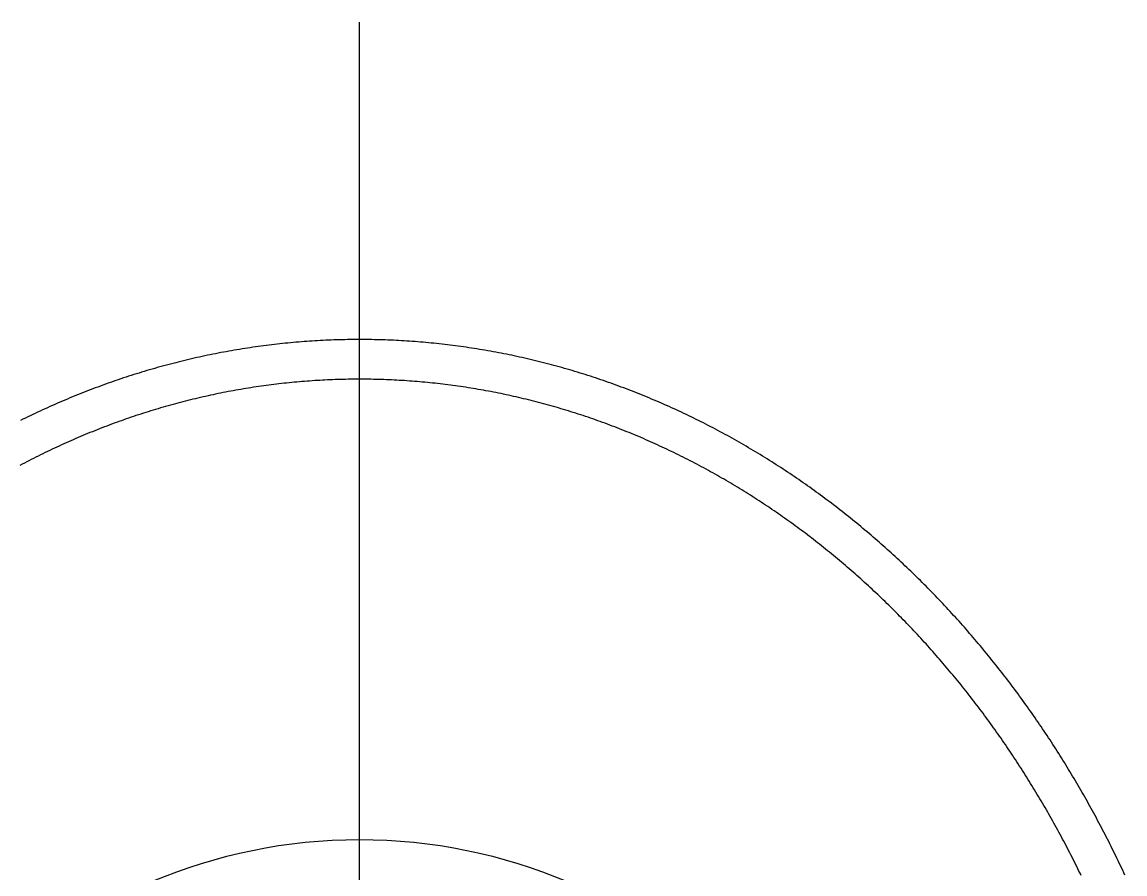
# Model space of a CAD drawing. Extents: x -26.4 to 13.3, y -38.4 to 44.9.
# Drawn here: x 3.57 to 10.52, y 38.58 to 43.95 of the extents above; entities that cross this region are included whole.
import ezdxf

# ---------------------------------------------------------------- set-up
doc = ezdxf.new("R2010")
doc.units = 0
doc.linetypes.add('CENTER', pattern=[50.8, 31.75, -6.35, 6.35, -6.35])
doc.layers.get('0').update_dxf_attribs({"linetype": 'CONTINUOUS'})
doc.layers.add('CENTER', color=1, linetype='CENTER')

msp = doc.modelspace()

# ---------------------------------------------------------------- linework, layer by layer
at = {"color": 7}
for points in [[(10.5224, 38.5708, 0), (10.5153, 38.586, 0), (10.5082, 38.6012, 0), (10.501, 38.6164, 0), (10.4938, 38.6315, 0), (10.4866, 38.6466, 0), (10.4793, 38.6618, 0), (10.472, 38.6769, 0), (10.4647, 38.6919, 0), (10.4573, 38.707, 0), (10.4499, 38.7221, 0), (10.4425, 38.7371, 0), (10.435, 38.7521, 0), (10.4275, 38.7671, 0), (10.4199, 38.7821, 0), (10.4123, 38.7971, 0), (10.4047, 38.812, 0), (10.397, 38.8269, 0), (10.3893, 38.8419, 0), (10.3815, 38.8567, 0), (10.3737, 38.8716, 0), (10.3659, 38.8865, 0), (10.3581, 38.9013, 0), (10.3502, 38.9161, 0), (10.3422, 38.9309, 0), (10.3343, 38.9457, 0), (10.3262, 38.9605, 0), (10.3182, 38.9752, 0), (10.3101, 38.99, 0), (10.302, 39.0047, 0), (10.2938, 39.0194, 0), (10.2856, 39.034, 0), (10.2774, 39.0487, 0), (10.2691, 39.0633, 0), (10.2608, 39.0779, 0), (10.2525, 39.0925, 0), (10.2441, 39.1071, 0), (10.2357, 39.1216, 0), (10.2272, 39.1362, 0), (10.2187, 39.1507, 0), (10.2102, 39.1652, 0), (10.2016, 39.1796, 0), (10.193, 39.1941, 0), (10.1844, 39.2085, 0), (10.1757, 39.2229, 0), (10.167, 39.2373, 0), (10.1582, 39.2517, 0), (10.1494, 39.266, 0), (10.1406, 39.2803, 0), (10.1318, 39.2946, 0), (10.1229, 39.3089, 0), (10.1139, 39.3232, 0), (10.1049, 39.3374, 0), (10.0959, 39.3516, 0), (10.0869, 39.3658, 0), (10.0778, 39.3799, 0), (10.0687, 39.3941, 0), (10.0595, 39.4082, 0), (10.0503, 39.4223, 0), (10.0411, 39.4364, 0), (10.0318, 39.4504, 0), (10.0225, 39.4644, 0), (10.0131, 39.4784, 0), (10.0038, 39.4924, 0), (9.99433, 39.5064, 0), (9.98488, 39.5203, 0), (9.97538, 39.5342, 0), (9.96585, 39.5481, 0), (9.95628, 39.5619, 0), (9.94668, 39.5758, 0), (9.93704, 39.5896, 0), (9.92736, 39.6033, 0), (9.91765, 39.6171, 0), (9.9079, 39.6308, 0), (9.89811, 39.6445, 0), (9.88829, 39.6582, 0), (9.87843, 39.6719, 0), (9.86853, 39.6855, 0), (9.8586, 39.6991, 0), (9.84863, 39.7127, 0), (9.83862, 39.7262, 0), (9.82858, 39.7397, 0), (9.81851, 39.7532, 0), (9.80839, 39.7667, 0), (9.79824, 39.7801, 0), (9.78806, 39.7935, 0), (9.77784, 39.8069, 0), (9.76758, 39.8203, 0), (9.75728, 39.8336, 0), (9.74695, 39.8469, 0), (9.73659, 39.8602, 0), (9.72619, 39.8734, 0), (9.71575, 39.8866, 0), (9.70527, 39.8998, 0), (9.69476, 39.913, 0), (9.68422, 39.9261, 0), (9.67364, 39.9392, 0), (9.66302, 39.9523, 0), (9.65237, 39.9653, 0), (9.64168, 39.9784, 0), (9.63095, 39.9913, 0), (9.62019, 40.0043, 0), (9.6094, 40.0172, 0), (9.59857, 40.0301, 0), (9.5877, 40.043, 0), (9.5768, 40.0558, 0), (9.56586, 40.0686, 0), (9.55489, 40.0814, 0), (9.54388, 40.0942, 0), (9.53283, 40.1069, 0), (9.52175, 40.1196, 0), (9.51064, 40.1322, 0), (9.49949, 40.1449, 0), (9.4883, 40.1575, 0), (9.47708, 40.17, 0), (9.46583, 40.1826, 0), (9.45453, 40.1951, 0), (9.44321, 40.2075, 0), (9.43185, 40.22, 0), (9.42045, 40.2324, 0), (9.40902, 40.2448, 0), (9.39755, 40.2571, 0), (9.38605, 40.2694, 0), (9.37451, 40.2817, 0), (9.36293, 40.2939, 0), (9.35133, 40.3061, 0), (9.33968, 40.3183, 0), (9.32801, 40.3305, 0), (9.31629, 40.3426, 0), (9.30455, 40.3547, 0), (9.29276, 40.3667, 0), (9.28095, 40.3787, 0), (9.2691, 40.3907, 0), (9.25721, 40.4027, 0), (9.24529, 40.4146, 0), (9.23333, 40.4265, 0), (9.22134, 40.4383, 0), (9.20931, 40.4501, 0), (9.19725, 40.4619, 0), (9.18516, 40.4736, 0), (9.17303, 40.4853, 0), (9.16087, 40.497, 0), (9.14867, 40.5086, 0), (9.13644, 40.5203, 0), (9.12417, 40.5318, 0), (9.11187, 40.5434, 0), (9.09953, 40.5549, 0), (9.08716, 40.5663, 0), (9.07475, 40.5777, 0), (9.06231, 40.5891, 0), (9.04984, 40.6005, 0), (9.03733, 40.6118, 0), (9.02478, 40.6231, 0), (9.0122, 40.6343, 0), (8.99958, 40.6456, 0), (8.98694, 40.6567, 0), (8.97425, 40.6679, 0), (8.96153, 40.679, 0), (8.94878, 40.69, 0), (8.93599, 40.7011, 0), (8.92317, 40.7121, 0), (8.91031, 40.723, 0), (8.89742, 40.7339, 0), (8.88449, 40.7448, 0), (8.87153, 40.7557, 0), (8.85854, 40.7665, 0), (8.84551, 40.7772, 0), (8.83245, 40.788, 0), (8.81935, 40.7987, 0), (8.80622, 40.8093, 0), (8.79306, 40.8199, 0), (8.77986, 40.8305, 0), (8.76662, 40.841, 0), (8.75336, 40.8515, 0), (8.74006, 40.862, 0), (8.72672, 40.8724, 0), (8.71335, 40.8828, 0), (8.69995, 40.8931, 0), (8.68652, 40.9034, 0), (8.67305, 40.9137, 0), (8.65955, 40.9239, 0), (8.64601, 40.9341, 0), (8.63244, 40.9442, 0), (8.61884, 40.9543, 0), (8.6052, 40.9644, 0), (8.59153, 40.9744, 0), (8.57783, 40.9844, 0), (8.5641, 40.9943, 0), (8.55033, 41.0042, 0), (8.53653, 41.0141, 0), (8.52269, 41.0239, 0), (8.50882, 41.0336, 0), (8.49492, 41.0434, 0), (8.48099, 41.053, 0), (8.46702, 41.0627, 0), (8.45302, 41.0723, 0), (8.43899, 41.0818, 0), (8.42492, 41.0914, 0), (8.41083, 41.1008, 0), (8.3967, 41.1103, 0), (8.38253, 41.1196, 0), (8.36834, 41.129, 0), (8.35411, 41.1383, 0), (8.33985, 41.1475, 0), (8.32556, 41.1567, 0), (8.31123, 41.1659, 0), (8.29687, 41.175, 0), (8.28248, 41.1841, 0), (8.26806, 41.1931, 0), (8.25361, 41.2021, 0), (8.23912, 41.2111, 0), (8.2246, 41.22, 0), (8.21005, 41.2288, 0), (8.19547, 41.2376, 0), (8.18086, 41.2464, 0), (8.16621, 41.2551, 0), (8.15153, 41.2638, 0), (8.13682, 41.2724, 0), (8.12208, 41.281, 0), (8.10731, 41.2895, 0), (8.0925, 41.298, 0), (8.07767, 41.3064, 0), (8.0628, 41.3148, 0), (8.0479, 41.3232, 0), (8.03297, 41.3315, 0), (8.01801, 41.3397, 0), (8.00302, 41.3479, 0), (7.988, 41.356, 0), (7.97295, 41.3641, 0), (7.95787, 41.3722, 0), (7.94276, 41.3802, 0), (7.92763, 41.3882, 0), (7.91246, 41.3961, 0), (7.89727, 41.4039, 0), (7.88205, 41.4117, 0), (7.8668, 41.4195, 0), (7.85152, 41.4272, 0), (7.83621, 41.4348, 0), (7.82088, 41.4424, 0), (7.80552, 41.45, 0), (7.79013, 41.4575, 0), (7.77472, 41.4649, 0), (7.75928, 41.4723, 0), (7.74381, 41.4796, 0), (7.72832, 41.4869, 0), (7.7128, 41.4942, 0), (7.69725, 41.5014, 0), (7.68168, 41.5085, 0), (7.66608, 41.5156, 0), (7.65046, 41.5226, 0), (7.63482, 41.5296, 0), (7.61915, 41.5365, 0), (7.60345, 41.5434, 0), (7.58773, 41.5502, 0), (7.57199, 41.557, 0), (7.55622, 41.5637, 0), (7.54043, 41.5703, 0), (7.52461, 41.5769, 0), (7.50877, 41.5835, 0), (7.49291, 41.59, 0), (7.47703, 41.5964, 0), (7.46112, 41.6028, 0), (7.44519, 41.6092, 0), (7.42924, 41.6154, 0), (7.41327, 41.6217, 0), (7.39727, 41.6278, 0), (7.38126, 41.6339, 0), (7.36522, 41.64, 0), (7.34916, 41.646, 0), (7.33308, 41.6519, 0), (7.31698, 41.6578, 0), (7.30086, 41.6637, 0), (7.28472, 41.6694, 0), (7.26855, 41.6752, 0), (7.25237, 41.6808, 0), (7.23617, 41.6864, 0), (7.21995, 41.692, 0), (7.20371, 41.6975, 0), (7.18745, 41.7029, 0), (7.17117, 41.7083, 0), (7.15487, 41.7136, 0), (7.13856, 41.7189, 0), (7.12222, 41.7241, 0), (7.10587, 41.7292, 0), (7.0895, 41.7343, 0), (7.07311, 41.7393, 0), (7.05671, 41.7443, 0), (7.04029, 41.7492, 0), (7.02385, 41.7541, 0), (7.00739, 41.7589, 0), (6.99092, 41.7636, 0), (6.97443, 41.7683, 0), (6.95793, 41.7729, 0), (6.94141, 41.7774, 0), (6.92487, 41.7819, 0), (6.90832, 41.7864, 0), (6.89175, 41.7908, 0), (6.87517, 41.7951, 0), (6.85858, 41.7993, 0), (6.84197, 41.8035, 0), (6.82534, 41.8077, 0), (6.80871, 41.8117, 0), (6.79206, 41.8158, 0), (6.7754, 41.8197, 0), (6.75872, 41.8236, 0), (6.74203, 41.8274, 0), (6.72533, 41.8312, 0), (6.70862, 41.8349, 0), (6.69189, 41.8386, 0), (6.67515, 41.8422, 0), (6.65841, 41.8457, 0), (6.64165, 41.8492, 0), (6.62487, 41.8526, 0), (6.60809, 41.8559, 0), (6.5913, 41.8592, 0), (6.5745, 41.8624, 0), (6.55768, 41.8656, 0), (6.54086, 41.8687, 0), (6.52402, 41.8718, 0), (6.50718, 41.8747, 0), (6.49033, 41.8777, 0), (6.47346, 41.8805, 0), (6.45659, 41.8833, 0), (6.43971, 41.8861, 0), (6.42282, 41.8887, 0), (6.40592, 41.8913, 0), (6.38902, 41.8939, 0), (6.37211, 41.8964, 0), (6.35518, 41.8988, 0), (6.33825, 41.9012, 0), (6.32132, 41.9035, 0), (6.30437, 41.9057, 0), (6.28742, 41.9079, 0), (6.27047, 41.91, 0), (6.2535, 41.9121, 0), (6.23653, 41.9141, 0), (6.21956, 41.916, 0), (6.20258, 41.9179, 0), (6.18559, 41.9197, 0), (6.1686, 41.9215, 0), (6.1516, 41.9232, 0), (6.1346, 41.9248, 0), (6.11759, 41.9264, 0), (6.10058, 41.9279, 0), (6.08356, 41.9293, 0), (6.06654, 41.9307, 0), (6.04951, 41.932, 0), (6.03249, 41.9333, 0), (6.01545, 41.9344, 0), (5.99842, 41.9356, 0), (5.98138, 41.9366, 0), (5.96434, 41.9376, 0), (5.9473, 41.9386, 0), (5.93025, 41.9395, 0), (5.9132, 41.9403, 0), (5.89615, 41.941, 0), (5.8791, 41.9417, 0), (5.86205, 41.9424, 0), (5.84499, 41.9429, 0), (5.82794, 41.9434, 0), (5.81088, 41.9439, 0), (5.79382, 41.9442, 0), (5.77676, 41.9446, 0), (5.75971, 41.9448, 0), (5.74265, 41.945, 0), (5.72559, 41.9451, 0), (5.70853, 41.9452, 0), (5.69147, 41.9452, 0), (5.6744, 41.9451, 0), (5.65734, 41.945, 0), (5.64028, 41.9448, 0), (5.62322, 41.9445, 0), (5.60616, 41.9442, 0), (5.5891, 41.9438, 0), (5.57204, 41.9434, 0), (5.55498, 41.9429, 0), (5.53793, 41.9423, 0), (5.52087, 41.9417, 0), (5.50382, 41.941, 0), (5.48677, 41.9403, 0), (5.46972, 41.9394, 0), (5.45267, 41.9386, 0), (5.43563, 41.9376, 0), (5.41859, 41.9366, 0), (5.40155, 41.9356, 0), (5.38452, 41.9344, 0), (5.36749, 41.9332, 0), (5.35046, 41.932, 0), (5.33343, 41.9307, 0), (5.31641, 41.9293, 0), (5.2994, 41.9279, 0), (5.28239, 41.9264, 0), (5.26538, 41.9248, 0), (5.24838, 41.9232, 0), (5.23138, 41.9215, 0), (5.21439, 41.9197, 0), (5.19741, 41.9179, 0), (5.18043, 41.916, 0), (5.16345, 41.9141, 0), (5.14648, 41.9121, 0), (5.12952, 41.9101, 0), (5.11257, 41.9079, 0), (5.09562, 41.9058, 0), (5.07868, 41.9035, 0), (5.06174, 41.9012, 0), (5.04481, 41.8988, 0), (5.0279, 41.8964, 0), (5.01098, 41.8939, 0), (4.99408, 41.8914, 0), (4.97718, 41.8888, 0), (4.9603, 41.8861, 0), (4.94342, 41.8833, 0), (4.92655, 41.8805, 0), (4.90969, 41.8777, 0), (4.89283, 41.8748, 0), (4.87599, 41.8718, 0), (4.85916, 41.8687, 0), (4.84233, 41.8656, 0), (4.82552, 41.8625, 0), (4.80872, 41.8592, 0), (4.79192, 41.856, 0), (4.77514, 41.8526, 0), (4.75837, 41.8492, 0), (4.74161, 41.8457, 0), (4.72486, 41.8422, 0), (4.70812, 41.8386, 0), (4.6914, 41.835, 0), (4.67468, 41.8312, 0), (4.65798, 41.8275, 0), (4.64129, 41.8236, 0), (4.62461, 41.8197, 0), (4.60795, 41.8158, 0), (4.5913, 41.8117, 0), (4.57466, 41.8077, 0), (4.55804, 41.8035, 0), (4.54143, 41.7993, 0), (4.52483, 41.7951, 0), (4.50825, 41.7907, 0), (4.49169, 41.7864, 0), (4.47514, 41.7819, 0), (4.4586, 41.7774, 0), (4.44208, 41.7729, 0), (4.42558, 41.7682, 0), (4.40909, 41.7636, 0), (4.39262, 41.7588, 0), (4.37616, 41.754, 0), (4.35972, 41.7492, 0), (4.3433, 41.7443, 0), (4.3269, 41.7393, 0), (4.31051, 41.7343, 0), (4.29414, 41.7292, 0), (4.27779, 41.724, 0), (4.26145, 41.7188, 0), (4.24514, 41.7136, 0), (4.22884, 41.7083, 0), (4.21256, 41.7029, 0), (4.1963, 41.6974, 0), (4.18005, 41.692, 0), (4.16383, 41.6864, 0), (4.14763, 41.6808, 0), (4.13144, 41.6751, 0), (4.11528, 41.6694, 0), (4.09914, 41.6636, 0), (4.08301, 41.6578, 0), (4.06691, 41.6519, 0), (4.05083, 41.646, 0), (4.03477, 41.64, 0), (4.01873, 41.6339, 0), (4.00271, 41.6278, 0), (3.98671, 41.6217, 0), (3.97074, 41.6154, 0), (3.95478, 41.6092, 0), (3.93885, 41.6028, 0), (3.92294, 41.5965, 0), (3.90706, 41.59, 0), (3.8912, 41.5835, 0), (3.87536, 41.577, 0), (3.85954, 41.5704, 0), (3.84375, 41.5637, 0), (3.82798, 41.557, 0), (3.81223, 41.5502, 0), (3.79651, 41.5434, 0), (3.78082, 41.5366, 0), (3.76514, 41.5296, 0), (3.7495, 41.5227, 0), (3.73388, 41.5156, 0), (3.71828, 41.5085, 0), (3.70271, 41.5014, 0), (3.68716, 41.4942, 0), (3.67164, 41.487, 0), (3.65615, 41.4797, 0), (3.64069, 41.4723, 0), (3.62525, 41.465, 0), (3.60983, 41.4575, 0), (3.59445, 41.45, 0), (3.57909, 41.4425, 0), (3.56376, 41.4349, 0)], [(10.2471, 38.5678, 0), (10.24, 38.5823, 0), (10.2329, 38.5968, 0), (10.2258, 38.6113, 0), (10.2186, 38.6258, 0), (10.2114, 38.6403, 0), (10.2041, 38.6547, 0), (10.1968, 38.6692, 0), (10.1895, 38.6836, 0), (10.1822, 38.698, 0), (10.1748, 38.7124, 0), (10.1673, 38.7268, 0), (10.1599, 38.7411, 0), (10.1524, 38.7554, 0), (10.1448, 38.7697, 0), (10.1373, 38.784, 0), (10.1297, 38.7983, 0), (10.122, 38.8126, 0), (10.1143, 38.8268, 0), (10.1066, 38.841, 0), (10.0989, 38.8552, 0), (10.0911, 38.8694, 0), (10.0833, 38.8836, 0), (10.0754, 38.8977, 0), (10.0675, 38.9118, 0), (10.0596, 38.9259, 0), (10.0517, 38.94, 0), (10.0437, 38.9541, 0), (10.0356, 38.9681, 0), (10.0276, 38.9822, 0), (10.0195, 38.9962, 0), (10.0113, 39.0101, 0), (10.0031, 39.0241, 0), (9.99493, 39.038, 0), (9.98669, 39.052, 0), (9.97841, 39.0659, 0), (9.97009, 39.0798, 0), (9.96174, 39.0936, 0), (9.95336, 39.1075, 0), (9.94493, 39.1213, 0), (9.93648, 39.1351, 0), (9.92799, 39.1488, 0), (9.91946, 39.1626, 0), (9.9109, 39.1763, 0), (9.9023, 39.19, 0), (9.89367, 39.2037, 0), (9.885, 39.2174, 0), (9.87629, 39.231, 0), (9.86755, 39.2446, 0), (9.85878, 39.2582, 0), (9.84997, 39.2718, 0), (9.84113, 39.2854, 0), (9.83225, 39.2989, 0), (9.82333, 39.3124, 0), (9.81438, 39.3259, 0), (9.8054, 39.3393, 0), (9.79638, 39.3528, 0), (9.78732, 39.3662, 0), (9.77823, 39.3796, 0), (9.76911, 39.3929, 0), (9.75995, 39.4063, 0), (9.75075, 39.4196, 0), (9.74152, 39.4329, 0), (9.73226, 39.4462, 0), (9.72296, 39.4594, 0), (9.71363, 39.4726, 0), (9.70426, 39.4858, 0), (9.69486, 39.499, 0), (9.68542, 39.5121, 0), (9.67595, 39.5252, 0), (9.66645, 39.5383, 0), (9.65691, 39.5514, 0), (9.64733, 39.5644, 0), (9.63772, 39.5774, 0), (9.62808, 39.5904, 0), (9.6184, 39.6033, 0), (9.60869, 39.6163, 0), (9.59895, 39.6292, 0), (9.58917, 39.6421, 0), (9.57935, 39.6549, 0), (9.56951, 39.6677, 0), (9.55962, 39.6805, 0), (9.54971, 39.6933, 0), (9.53976, 39.706, 0), (9.52977, 39.7187, 0), (9.51976, 39.7314, 0), (9.5097, 39.7441, 0), (9.49962, 39.7567, 0), (9.4895, 39.7693, 0), (9.47935, 39.7819, 0), (9.46916, 39.7944, 0), (9.45894, 39.807, 0), (9.44869, 39.8194, 0), (9.4384, 39.8319, 0), (9.42808, 39.8443, 0), (9.41772, 39.8567, 0), (9.40733, 39.8691, 0), (9.39691, 39.8814, 0), (9.38646, 39.8938, 0), (9.37597, 39.906, 0), (9.36544, 39.9183, 0), (9.35489, 39.9305, 0), (9.3443, 39.9427, 0), (9.33368, 39.9549, 0), (9.32302, 39.967, 0), (9.31233, 39.9791, 0), (9.30161, 39.9912, 0), (9.29086, 40.0032, 0), (9.28007, 40.0152, 0), (9.26924, 40.0272, 0), (9.25839, 40.0392, 0), (9.2475, 40.0511, 0), (9.23658, 40.063, 0), (9.22563, 40.0748, 0), (9.21464, 40.0867, 0), (9.20362, 40.0985, 0), (9.19257, 40.1102, 0), (9.18148, 40.122, 0), (9.17036, 40.1337, 0), (9.15921, 40.1453, 0), (9.14803, 40.157, 0), (9.13681, 40.1686, 0), (9.12556, 40.1801, 0), (9.11428, 40.1917, 0), (9.10297, 40.2032, 0), (9.09162, 40.2146, 0), (9.08024, 40.2261, 0), (9.06883, 40.2375, 0), (9.05738, 40.2489, 0), (9.0459, 40.2602, 0), (9.03439, 40.2715, 0), (9.02285, 40.2828, 0), (9.01128, 40.294, 0), (8.99967, 40.3052, 0), (8.98803, 40.3164, 0), (8.97636, 40.3275, 0), (8.96466, 40.3386, 0), (8.95292, 40.3497, 0), (8.94115, 40.3607, 0), (8.92935, 40.3717, 0), (8.91752, 40.3827, 0), (8.90565, 40.3936, 0), (8.89376, 40.4045, 0), (8.88182, 40.4154, 0), (8.86986, 40.4262, 0), (8.85787, 40.437, 0), (8.84584, 40.4477, 0), (8.83378, 40.4584, 0), (8.82168, 40.4691, 0), (8.80956, 40.4798, 0), (8.7974, 40.4904, 0), (8.78521, 40.501, 0), (8.77299, 40.5115, 0), (8.76073, 40.522, 0), (8.74845, 40.5325, 0), (8.73613, 40.5429, 0), (8.72378, 40.5533, 0), (8.7114, 40.5637, 0), (8.69898, 40.574, 0), (8.68654, 40.5843, 0), (8.67406, 40.5945, 0), (8.66155, 40.6047, 0), (8.64901, 40.6149, 0), (8.63644, 40.6251, 0), (8.62383, 40.6352, 0), (8.6112, 40.6452, 0), (8.59853, 40.6552, 0), (8.58583, 40.6652, 0), (8.5731, 40.6752, 0), (8.56034, 40.6851, 0), (8.54755, 40.695, 0), (8.53472, 40.7048, 0), (8.52187, 40.7146, 0), (8.50898, 40.7243, 0), (8.49606, 40.734, 0), (8.48311, 40.7437, 0), (8.47013, 40.7534, 0), (8.45712, 40.763, 0), (8.44408, 40.7725, 0), (8.43101, 40.782, 0), (8.41791, 40.7915, 0), (8.40477, 40.8009, 0), (8.39161, 40.8103, 0), (8.37841, 40.8197, 0), (8.36519, 40.829, 0), (8.35193, 40.8383, 0), (8.33864, 40.8475, 0), (8.32533, 40.8567, 0), (8.31198, 40.8659, 0), (8.2986, 40.875, 0), (8.28519, 40.884, 0), (8.27175, 40.8931, 0), (8.25829, 40.9021, 0), (8.24479, 40.911, 0), (8.23126, 40.9199, 0), (8.2177, 40.9288, 0), (8.20411, 40.9376, 0), (8.19049, 40.9464, 0), (8.17684, 40.9551, 0), (8.16316, 40.9638, 0), (8.14945, 40.9724, 0), (8.13571, 40.981, 0), (8.12195, 40.9896, 0), (8.10815, 40.9981, 0), (8.09432, 41.0066, 0), (8.08046, 41.015, 0), (8.06658, 41.0234, 0), (8.05266, 41.0317, 0), (8.03872, 41.04, 0), (8.02474, 41.0483, 0), (8.01074, 41.0565, 0), (7.9967, 41.0647, 0), (7.98264, 41.0728, 0), (7.96855, 41.0809, 0), (7.95443, 41.0889, 0), (7.94028, 41.0969, 0), (7.9261, 41.1048, 0), (7.91189, 41.1127, 0), (7.89766, 41.1206, 0), (7.88339, 41.1284, 0), (7.8691, 41.1361, 0), (7.85479, 41.1438, 0), (7.84044, 41.1515, 0), (7.82607, 41.1591, 0), (7.81168, 41.1667, 0), (7.79725, 41.1742, 0), (7.7828, 41.1817, 0), (7.76833, 41.1891, 0), (7.75383, 41.1964, 0), (7.7393, 41.2038, 0), (7.72475, 41.211, 0), (7.71017, 41.2183, 0), (7.69557, 41.2254, 0), (7.68094, 41.2326, 0), (7.66629, 41.2397, 0), (7.65161, 41.2467, 0), (7.63691, 41.2537, 0), (7.62219, 41.2606, 0), (7.60744, 41.2675, 0), (7.59267, 41.2743, 0), (7.57787, 41.2811, 0), (7.56305, 41.2878, 0), (7.54821, 41.2945, 0), (7.53335, 41.3011, 0), (7.51846, 41.3077, 0), (7.50355, 41.3142, 0), (7.48862, 41.3207, 0), (7.47367, 41.3271, 0), (7.45869, 41.3335, 0), (7.4437, 41.3398, 0), (7.42868, 41.3461, 0), (7.41364, 41.3523, 0), (7.39858, 41.3585, 0), (7.3835, 41.3646, 0), (7.36839, 41.3707, 0), (7.35327, 41.3767, 0), (7.33813, 41.3826, 0), (7.32296, 41.3885, 0), (7.30778, 41.3944, 0), (7.29258, 41.4002, 0), (7.27736, 41.4059, 0), (7.26212, 41.4116, 0), (7.24685, 41.4173, 0), (7.23158, 41.4229, 0), (7.21628, 41.4284, 0), (7.20096, 41.4339, 0), (7.18563, 41.4393, 0), (7.17027, 41.4447, 0), (7.1549, 41.45, 0), (7.13951, 41.4553, 0), (7.12411, 41.4605, 0), (7.10868, 41.4656, 0), (7.09324, 41.4707, 0), (7.07778, 41.4758, 0), (7.06231, 41.4808, 0), (7.04682, 41.4857, 0), (7.03131, 41.4906, 0), (7.01579, 41.4954, 0), (7.00025, 41.5002, 0), (6.98469, 41.5049, 0), (6.96912, 41.5096, 0), (6.95354, 41.5142, 0), (6.93794, 41.5187, 0), (6.92232, 41.5232, 0), (6.90669, 41.5276, 0), (6.89104, 41.532, 0), (6.87538, 41.5363, 0), (6.85971, 41.5406, 0), (6.84402, 41.5448, 0), (6.82832, 41.5489, 0), (6.81261, 41.553, 0), (6.79688, 41.5571, 0), (6.78114, 41.561, 0), (6.76539, 41.565, 0), (6.74962, 41.5688, 0), (6.73385, 41.5726, 0), (6.71806, 41.5764, 0), (6.70226, 41.5801, 0), (6.68645, 41.5837, 0), (6.67063, 41.5873, 0), (6.65479, 41.5908, 0), (6.63895, 41.5942, 0), (6.6231, 41.5977, 0), (6.60723, 41.601, 0), (6.59136, 41.6043, 0), (6.57547, 41.6075, 0), (6.55957, 41.6107, 0), (6.54367, 41.6138, 0), (6.52775, 41.6169, 0), (6.51183, 41.6199, 0), (6.4959, 41.6228, 0), (6.47996, 41.6257, 0), (6.46401, 41.6285, 0), (6.44805, 41.6313, 0), (6.43208, 41.634, 0), (6.4161, 41.6366, 0), (6.40012, 41.6392, 0), (6.38413, 41.6418, 0), (6.36813, 41.6442, 0), (6.35212, 41.6466, 0), (6.33611, 41.649, 0), (6.32009, 41.6513, 0), (6.30406, 41.6535, 0), (6.28803, 41.6557, 0), (6.27199, 41.6579, 0), (6.25594, 41.6599, 0), (6.23989, 41.6619, 0), (6.22383, 41.6639, 0), (6.20777, 41.6658, 0), (6.1917, 41.6676, 0), (6.17563, 41.6694, 0), (6.15955, 41.6711, 0), (6.14346, 41.6728, 0), (6.12737, 41.6744, 0), (6.11128, 41.6759, 0), (6.09518, 41.6774, 0), (6.07908, 41.6788, 0), (6.06298, 41.6802, 0), (6.04687, 41.6815, 0), (6.03076, 41.6827, 0), (6.01464, 41.6839, 0), (5.99852, 41.685, 0), (5.9824, 41.6861, 0), (5.96627, 41.6871, 0), (5.95015, 41.6881, 0), (5.93402, 41.6889, 0), (5.91789, 41.6898, 0), (5.90175, 41.6905, 0), (5.88562, 41.6913, 0), (5.86948, 41.6919, 0), (5.85334, 41.6925, 0), (5.8372, 41.693, 0), (5.82106, 41.6935, 0), (5.80492, 41.6939, 0), (5.78878, 41.6943, 0), (5.77264, 41.6946, 0), (5.7565, 41.6948, 0), (5.74036, 41.695, 0), (5.72421, 41.6951, 0), (5.70807, 41.6952, 0), (5.69192, 41.6952, 0), (5.67578, 41.6951, 0), (5.65963, 41.695, 0), (5.64349, 41.6948, 0), (5.62734, 41.6946, 0), (5.6112, 41.6943, 0), (5.59506, 41.6939, 0), (5.57891, 41.6935, 0), (5.56277, 41.693, 0), (5.54663, 41.6925, 0), (5.53049, 41.6919, 0), (5.51435, 41.6912, 0), (5.49822, 41.6905, 0), (5.48209, 41.6898, 0), (5.46595, 41.6889, 0), (5.44982, 41.688, 0), (5.4337, 41.6871, 0), (5.41757, 41.6861, 0), (5.40145, 41.685, 0), (5.38533, 41.6839, 0), (5.36922, 41.6827, 0), (5.35311, 41.6815, 0), (5.337, 41.6802, 0), (5.32089, 41.6788, 0), (5.30479, 41.6774, 0), (5.2887, 41.6759, 0), (5.27261, 41.6744, 0), (5.25652, 41.6728, 0), (5.24044, 41.6711, 0), (5.22436, 41.6694, 0), (5.20829, 41.6676, 0), (5.19222, 41.6658, 0), (5.17616, 41.6639, 0), (5.1601, 41.6619, 0), (5.14405, 41.6599, 0), (5.128, 41.6579, 0), (5.11197, 41.6557, 0), (5.09593, 41.6536, 0), (5.07991, 41.6513, 0), (5.06389, 41.649, 0), (5.04788, 41.6467, 0), (5.03187, 41.6443, 0), (5.01588, 41.6418, 0), (4.99989, 41.6392, 0), (4.98391, 41.6367, 0), (4.96793, 41.634, 0), (4.95197, 41.6313, 0), (4.93601, 41.6285, 0), (4.92006, 41.6257, 0), (4.90412, 41.6228, 0), (4.88818, 41.6199, 0), (4.87226, 41.6169, 0), (4.85635, 41.6138, 0), (4.84044, 41.6107, 0), (4.82455, 41.6075, 0), (4.80866, 41.6043, 0), (4.79279, 41.601, 0), (4.77692, 41.5977, 0), (4.76107, 41.5943, 0), (4.74522, 41.5908, 0), (4.72939, 41.5873, 0), (4.71356, 41.5837, 0), (4.69775, 41.5801, 0), (4.68195, 41.5764, 0), (4.66616, 41.5726, 0), (4.65038, 41.5688, 0), (4.63462, 41.565, 0), (4.61886, 41.561, 0), (4.60312, 41.5571, 0), (4.5874, 41.553, 0), (4.57168, 41.5489, 0), (4.55598, 41.5448, 0), (4.5403, 41.5406, 0), (4.52462, 41.5363, 0), (4.50896, 41.532, 0), (4.49332, 41.5276, 0), (4.47769, 41.5232, 0), (4.46207, 41.5187, 0), (4.44647, 41.5141, 0), (4.43089, 41.5095, 0), (4.41531, 41.5049, 0), (4.39976, 41.5002, 0), (4.38422, 41.4954, 0), (4.3687, 41.4906, 0), (4.35319, 41.4857, 0), (4.3377, 41.4807, 0), (4.32222, 41.4758, 0), (4.30676, 41.4707, 0), (4.29132, 41.4656, 0), (4.2759, 41.4605, 0), (4.26049, 41.4553, 0), (4.2451, 41.45, 0), (4.22973, 41.4447, 0), (4.21437, 41.4393, 0), (4.19903, 41.4339, 0), (4.18372, 41.4284, 0), (4.16842, 41.4229, 0), (4.15314, 41.4173, 0), (4.13787, 41.4116, 0), (4.12263, 41.4059, 0), (4.10741, 41.4002, 0), (4.0922, 41.3944, 0), (4.07702, 41.3886, 0), (4.06185, 41.3826, 0), (4.04671, 41.3767, 0), (4.03159, 41.3707, 0), (4.01648, 41.3646, 0), (4.0014, 41.3585, 0), (3.98634, 41.3523, 0), (3.9713, 41.3461, 0), (3.95628, 41.3399, 0), (3.94128, 41.3335, 0), (3.9263, 41.3272, 0), (3.91135, 41.3207, 0), (3.89642, 41.3143, 0), (3.88151, 41.3077, 0), (3.86662, 41.3012, 0), (3.85175, 41.2945, 0), (3.83691, 41.2879, 0), (3.82209, 41.2811, 0), (3.8073, 41.2743, 0), (3.79253, 41.2675, 0), (3.77778, 41.2606, 0), (3.76305, 41.2537, 0), (3.74836, 41.2467, 0), (3.73368, 41.2397, 0), (3.71903, 41.2326, 0), (3.7044, 41.2255, 0), (3.6898, 41.2183, 0), (3.67523, 41.2111, 0), (3.66068, 41.2038, 0), (3.64615, 41.1965, 0), (3.63165, 41.1891, 0), (3.61718, 41.1817, 0), (3.60274, 41.1742, 0), (3.58832, 41.1667, 0), (3.57393, 41.1591, 0), (3.55956, 41.1515, 0)]]:
    msp.add_polyline3d(points, dxfattribs=at)
at = {"color": 7, "linetype": 'CONTINUOUS'}
msp.add_circle((5.7, 35.445185), 3.35, dxfattribs=at)
at = {"layer": 'CENTER', "color": 1, "linetype": 'CENTER'}
msp.add_line((5.7, 26.945185), (5.7, 43.945186), dxfattribs=at)

doc.saveas('drawing.dxf')
